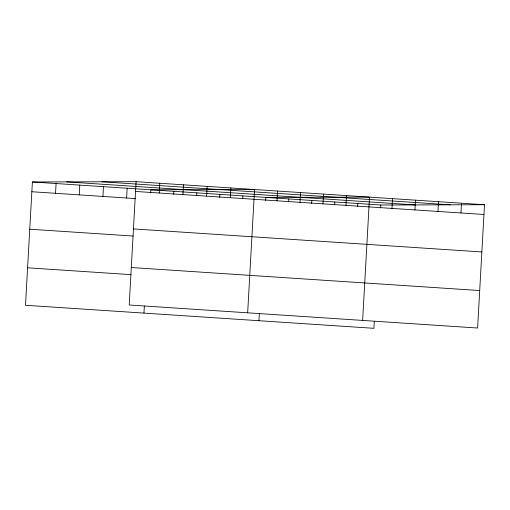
<?xml version="1.0" encoding="UTF-8"?>
<svg xmlns="http://www.w3.org/2000/svg" width="510" height="510" viewBox="0 0 510 510"><rect width="100%" height="100%" fill="white"/><g stroke="black" fill="none" stroke-linecap="round" stroke-linejoin="round"><path stroke-width="0.76" d="M136.093 181.688L129.202 304.986L477.609 328.026L484.5 204.727L136.093 181.688L32.391 181.974L25.5 305.273L373.906 328.312L374.302 321.287M55.539 193.303L56.087 183.543M79.228 194.871L79.777 185.111M102.924 196.433L103.466 186.679M126.614 198.001L127.162 188.241M143.96 313.108L144.349 306.083M150.686 192.812L150.852 189.809L254.554 189.522L247.656 312.821M159.241 193.016L159.783 183.256M173.68 194.335L173.846 191.326M182.931 194.584L183.479 184.824M196.675 195.853L196.841 192.85M206.62 196.146L207.168 186.386M219.67 197.37L219.835 194.367M230.316 197.714L230.858 187.954M242.664 198.894L242.83 195.891M258.933 320.707L259.322 313.682M265.659 200.411L265.825 197.408L369.527 197.121L362.635 320.42M277 200.8L277.548 191.04M288.654 201.934L288.819 198.932M299.995 202.323L300.543 192.563M311.648 203.452L311.814 200.449M322.989 203.841L323.538 194.08M334.643 204.975L334.809 201.973M345.984 205.364L346.532 195.604M357.637 206.493L357.803 203.49M380.632 208.016L380.798 205.014L484.5 204.727M391.973 208.405L392.522 198.645M414.968 209.922L415.516 200.162M437.962 211.446L438.511 201.686M460.957 212.963L461.505 203.203M101.873 181.783L450.279 204.822M66.612 181.885L415.019 204.918M32.391 181.974L380.798 205.014M135.552 191.448L483.952 214.487M31.849 191.734L135.303 198.575M133.454 228.913L481.861 251.953M29.752 229.207L133.206 236.047M131.293 267.52L479.7 290.553M27.597 267.807L131.051 274.648"/></g></svg>
